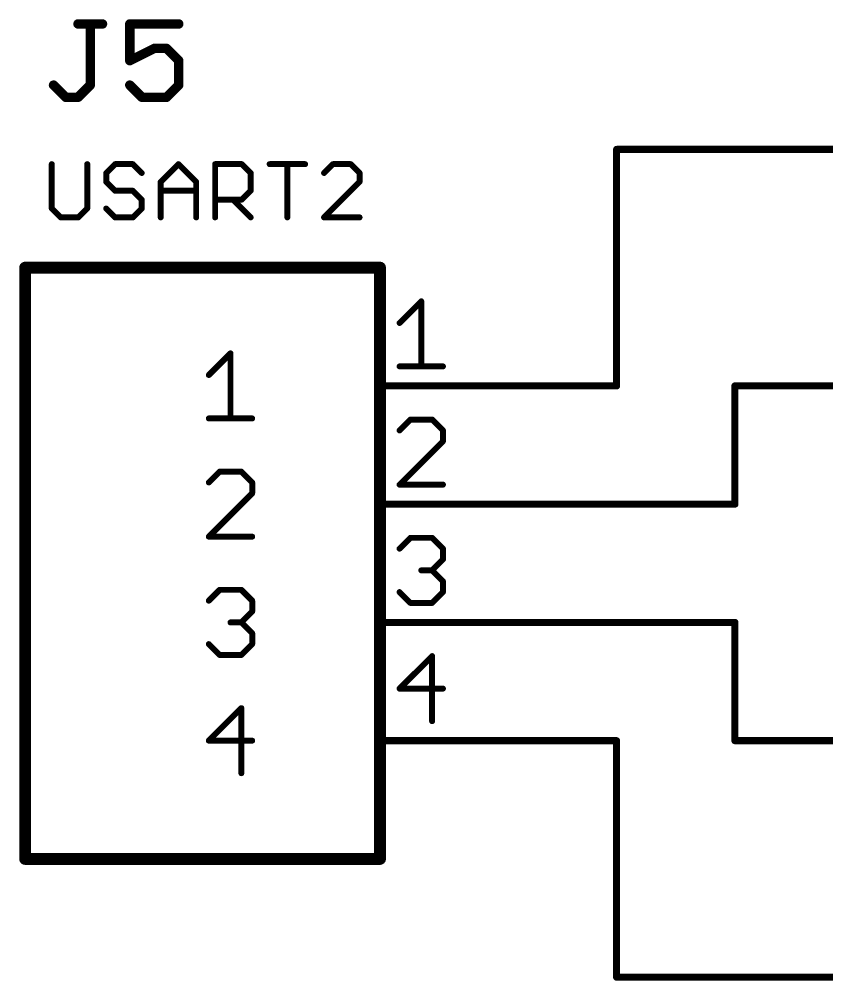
# Model space of a CAD drawing. Extents: x 0 to 388, y 0 to 261.
# Drawn here: x 304.67 to 322.01, y 187.88 to 208.54 of the extents above; entities that cross this region are included whole.
import ezdxf

# ---------------------------------------------------------------- set-up
doc = ezdxf.new("R2010")
doc.units = 0
for name, color, linetype in [('91', 94, 'CONTINUOUS'), ('94', 14, 'CONTINUOUS'), ('95', 251, 'CONTINUOUS'), ('96', 251, 'CONTINUOUS')]:
    doc.layers.add(name, color=color, linetype=linetype)

msp = doc.modelspace()

# ---------------------------------------------------------------- linework, layer by layer
at = {"layer": '91', "const_width": 0.1524}
for points in [[(317.5, 200.66), (317.5, 205.74)], [(317.5, 205.74), (322.58, 205.74)], [(314.96, 200.66), (317.5, 200.66)], [(320.04, 198.12), (320.04, 200.66)], [(320.04, 200.66), (322.58, 200.66)], [(314.96, 198.12), (320.04, 198.12)], [(314.96, 195.58), (320.04, 195.58)], [(320.04, 195.58), (320.04, 193.04)], [(314.96, 193.04), (317.5, 193.04)], [(317.5, 193.04), (317.5, 187.96)], [(320.04, 193.04), (322.58, 193.04)], [(317.5, 187.96), (322.58, 187.96)]]:
    msp.add_lwpolyline(points, dxfattribs=at)
at = {"layer": '91', "const_width": 0.0762}
for points in [[(317.5381, 205.74, 1), (317.4619, 205.74)], [(317.5, 205.7781, 1), (317.5, 205.7019)], [(314.96, 200.6981, 1), (314.96, 200.6219)], [(317.5, 200.6219, 1), (317.5, 200.6981)], [(320.0781, 200.66, 1), (320.0019, 200.66)], [(320.04, 200.6981, 1), (320.04, 200.6219)], [(317.4619, 200.66, 1), (317.5381, 200.66)], [(314.96, 198.1581, 1), (314.96, 198.0819)], [(320.0019, 198.12, 1), (320.0781, 198.12)], [(320.04, 198.0819, 1), (320.04, 198.1581)], [(314.96, 195.6181, 1), (314.96, 195.5419)], [(320.0781, 195.58, 1), (320.0019, 195.58)], [(320.04, 195.5419, 1), (320.04, 195.6181)], [(314.96, 193.0781, 1), (314.96, 193.0019)], [(317.5381, 193.04, 1), (317.4619, 193.04)], [(317.5, 193.0019, 1), (317.5, 193.0781)], [(320.04, 193.0781, 1), (320.04, 193.0019)], [(320.0019, 193.04, 1), (320.0781, 193.04)], [(317.5, 187.9981, 1), (317.5, 187.9219)], [(317.4619, 187.96, 1), (317.5381, 187.96)]]:
    msp.add_lwpolyline(points, format="xyb", dxfattribs=at)
at = {"layer": '94'}
for points, const_width in [([(304.8, 190.5), (304.8, 203.2)], 0.254), ([(304.8, 203.2), (312.42, 203.2)], 0.254), ([(312.42, 203.2), (312.42, 190.5)], 0.254), ([(314.96, 200.66), (312.42, 200.66)], 0.1524), ([(314.96, 198.12), (312.42, 198.12)], 0.1524), ([(314.96, 195.58), (312.42, 195.58)], 0.1524), ([(314.96, 193.04), (312.42, 193.04)], 0.1524), ([(312.42, 190.5), (304.8, 190.5)], 0.254)]:
    msp.add_lwpolyline(points, dxfattribs=dict(at, const_width=const_width))
for points, const_width in [([(304.8635, 203.2, 1), (304.7365, 203.2)], 0.127), ([(304.8, 203.2635, 1), (304.8, 203.1365)], 0.127), ([(312.4835, 203.2, 1), (312.3565, 203.2)], 0.127), ([(312.42, 203.1365, 1), (312.42, 203.2635)], 0.127), ([(312.42, 200.6981, 1), (312.42, 200.6219)], 0.0762), ([(314.96, 200.6219, 1), (314.96, 200.6981)], 0.0762), ([(312.42, 198.1581, 1), (312.42, 198.0819)], 0.0762), ([(314.96, 198.0819, 1), (314.96, 198.1581)], 0.0762), ([(312.42, 195.6181, 1), (312.42, 195.5419)], 0.0762), ([(314.96, 195.5419, 1), (314.96, 195.6181)], 0.0762), ([(312.42, 193.0781, 1), (312.42, 193.0019)], 0.0762), ([(314.96, 193.0019, 1), (314.96, 193.0781)], 0.0762), ([(304.8, 190.5635, 1), (304.8, 190.4365)], 0.127), ([(312.42, 190.4365, 1), (312.42, 190.5635)], 0.127), ([(304.7365, 190.5, 1), (304.8635, 190.5)], 0.127), ([(312.3565, 190.5, 1), (312.4835, 190.5)], 0.127)]:
    msp.add_lwpolyline(points, format="xyb", dxfattribs=dict(at, const_width=const_width))
at = {"layer": '95'}
for points, const_width in [([(305.935, 208.4337), (306.4604, 208.4337)], 0.2032), ([(306.1977, 207.1203), (306.1977, 208.4337)], 0.2032), ([(308.0975, 208.4337), (307.0468, 208.4337)], 0.2032), ([(307.0468, 208.4337), (307.0468, 207.6457)], 0.2032), ([(307.0468, 207.6457), (307.5721, 207.9084)], 0.2032), ([(307.5721, 207.9084), (307.8348, 207.9084)], 0.2032), ([(307.8348, 207.9084), (308.0975, 207.6457)], 0.2032), ([(308.0975, 207.6457), (308.0975, 207.1203)], 0.2032), ([(305.4096, 207.1203), (305.6723, 206.8576)], 0.2032), ([(305.935, 206.8576), (306.1977, 207.1203)], 0.2032), ([(307.3094, 206.8576), (307.0468, 207.1203)], 0.2032), ([(308.0975, 207.1203), (307.8348, 206.8576)], 0.2032), ([(305.6723, 206.8576), (305.935, 206.8576)], 0.2032), ([(307.8348, 206.8576), (307.3094, 206.8576)], 0.2032), ([(312.8391, 202.0112), (313.3052, 202.4773)], 0.127), ([(313.3052, 202.4773), (313.3052, 201.0791)], 0.127), ([(308.7434, 200.8936), (309.2095, 201.3597)], 0.127), ([(309.2095, 201.3597), (309.2095, 199.9615)], 0.127), ([(312.8391, 201.0791), (313.7712, 201.0791)], 0.127), ([(308.7434, 199.9615), (309.6755, 199.9615)], 0.127), ([(313.0721, 199.9373), (312.8391, 199.7043)], 0.127), ([(313.5382, 199.9373), (313.0721, 199.9373)], 0.127), ([(313.7712, 199.7043), (313.5382, 199.9373)], 0.127), ([(313.7712, 199.4712), (313.7712, 199.7043)], 0.127), ([(312.8391, 198.5391), (313.7712, 199.4712)], 0.127), ([(308.9765, 198.8197), (308.7434, 198.5867)], 0.127), ([(309.4425, 198.8197), (308.9765, 198.8197)], 0.127), ([(309.6755, 198.5867), (309.4425, 198.8197)], 0.127), ([(309.6755, 198.3536), (309.6755, 198.5867)], 0.127), ([(313.7712, 198.5391), (312.8391, 198.5391)], 0.127), ([(308.7434, 197.4215), (309.6755, 198.3536)], 0.127), ([(309.6755, 197.4215), (308.7434, 197.4215)], 0.127), ([(312.8391, 197.1643), (313.0721, 197.3973)], 0.127), ([(313.0721, 197.3973), (313.5382, 197.3973)], 0.127), ([(313.5382, 197.3973), (313.7712, 197.1643)], 0.127), ([(313.7712, 197.1643), (313.7712, 196.9312)], 0.127), ([(313.7712, 196.9312), (313.5382, 196.6982)], 0.127), ([(313.5382, 196.6982), (313.3052, 196.6982)], 0.127), ([(313.5382, 196.6982), (313.7712, 196.4652)], 0.127), ([(313.7712, 196.4652), (313.7712, 196.2321)], 0.127), ([(308.7434, 196.0467), (308.9765, 196.2797)], 0.127), ([(308.9765, 196.2797), (309.4425, 196.2797)], 0.127), ([(309.4425, 196.2797), (309.6755, 196.0467)], 0.127), ([(313.0721, 195.9991), (312.8391, 196.2321)], 0.127), ([(313.7712, 196.2321), (313.5382, 195.9991)], 0.127), ([(309.6755, 196.0467), (309.6755, 195.8136)], 0.127), ([(313.5382, 195.9991), (313.0721, 195.9991)], 0.127), ([(309.6755, 195.8136), (309.4425, 195.5806)], 0.127), ([(309.4425, 195.5806), (309.2095, 195.5806)], 0.127), ([(309.4425, 195.5806), (309.6755, 195.3476)], 0.127), ([(309.6755, 195.3476), (309.6755, 195.1145)], 0.127), ([(308.9765, 194.8815), (308.7434, 195.1145)], 0.127), ([(309.6755, 195.1145), (309.4425, 194.8815)], 0.127), ([(309.4425, 194.8815), (308.9765, 194.8815)], 0.127), ([(313.5382, 194.8573), (312.8391, 194.1582)], 0.127), ([(313.5382, 193.4591), (313.5382, 194.8573)], 0.127), ([(312.8391, 194.1582), (313.7712, 194.1582)], 0.127), ([(309.4425, 193.7397), (308.7434, 193.0406)], 0.127), ([(309.4425, 192.3415), (309.4425, 193.7397)], 0.127), ([(308.7434, 193.0406), (309.6755, 193.0406)], 0.127)]:
    msp.add_lwpolyline(points, dxfattribs=dict(at, const_width=const_width))
for points, const_width in [([(305.935, 208.4845, 1), (305.935, 208.3829)], 0.1016), ([(306.2485, 208.4337, 1), (306.1469, 208.4337)], 0.1016), ([(306.4604, 208.3829, 1), (306.4604, 208.4845)], 0.1016), ([(307.0468, 208.4845, 1), (307.0468, 208.3829)], 0.1016), ([(307.0976, 208.4337, 1), (306.996, 208.4337)], 0.1016), ([(308.0975, 208.3829, 1), (308.0975, 208.4845)], 0.1016), ([(307.5721, 207.9592, 1), (307.5721, 207.8576)], 0.1016), ([(307.5949, 207.8629, 1), (307.5494, 207.9538)], 0.1016), ([(307.8707, 207.9443, 1), (307.7989, 207.8724)], 0.1016), ([(307.8348, 207.8576, 1), (307.8348, 207.9592)], 0.1016), ([(307.024, 207.6911, 1), (307.0695, 207.6002)], 0.1016), ([(306.996, 207.6457, 1), (307.0976, 207.6457)], 0.1016), ([(308.1483, 207.6457, 1), (308.0467, 207.6457)], 0.1016), ([(308.0616, 207.6098, 1), (308.1334, 207.6816)], 0.1016), ([(305.4455, 207.1562, 1), (305.3737, 207.0844)], 0.1016), ([(306.1469, 207.1203, 1), (306.2485, 207.1203)], 0.1016), ([(306.2336, 207.0844, 1), (306.1618, 207.1562)], 0.1016), ([(307.0827, 207.1562, 1), (307.0108, 207.0844)], 0.1016), ([(308.0467, 207.1203, 1), (308.1483, 207.1203)], 0.1016), ([(308.1334, 207.0844, 1), (308.0616, 207.1562)], 0.1016), ([(305.6723, 206.9084, 1), (305.6723, 206.8068)], 0.1016), ([(305.6364, 206.8217, 1), (305.7082, 206.8935)], 0.1016), ([(305.8991, 206.8935, 1), (305.9709, 206.8217)], 0.1016), ([(305.935, 206.8068, 1), (305.935, 206.9084)], 0.1016), ([(307.3094, 206.9084, 1), (307.3094, 206.8068)], 0.1016), ([(307.2735, 206.8217, 1), (307.3454, 206.8935)], 0.1016), ([(307.7989, 206.8935, 1), (307.8707, 206.8217)], 0.1016), ([(307.8348, 206.8068, 1), (307.8348, 206.9084)], 0.1016), ([(313.3369, 202.4773, 1), (313.2734, 202.4773)], 0.0635), ([(313.3276, 202.4548, 1), (313.2827, 202.4997)], 0.0635), ([(312.8166, 202.0337, 1), (312.8616, 201.9888)], 0.0635), ([(309.2412, 201.3597, 1), (309.1777, 201.3597)], 0.0635), ([(309.2319, 201.3372, 1), (309.187, 201.3821)], 0.0635), ([(308.721, 200.9161, 1), (308.7659, 200.8712)], 0.0635), ([(312.8391, 201.1108, 1), (312.8391, 201.0474)], 0.0635), ([(313.2734, 201.0791, 1), (313.3369, 201.0791)], 0.0635), ([(313.7712, 201.0474, 1), (313.7712, 201.1108)], 0.0635), ([(308.7434, 199.9932, 1), (308.7434, 199.9298)], 0.0635), ([(309.1777, 199.9615, 1), (309.2412, 199.9615)], 0.0635), ([(309.6755, 199.9298, 1), (309.6755, 199.9932)], 0.0635), ([(313.0721, 199.969, 1), (313.0721, 199.9055)], 0.0635), ([(313.0946, 199.9148, 1), (313.0497, 199.9597)], 0.0635), ([(313.5606, 199.9597, 1), (313.5157, 199.9148)], 0.0635), ([(313.5382, 199.9055, 1), (313.5382, 199.969)], 0.0635), ([(312.8166, 199.7267, 1), (312.8616, 199.6818)], 0.0635), ([(313.803, 199.7043, 1), (313.7395, 199.7043)], 0.0635), ([(313.7488, 199.6818, 1), (313.7937, 199.7267)], 0.0635), ([(313.7395, 199.4712, 1), (313.803, 199.4712)], 0.0635), ([(313.7937, 199.4488, 1), (313.7488, 199.4937)], 0.0635), ([(308.9765, 198.8514, 1), (308.9765, 198.7879)], 0.0635), ([(308.9989, 198.7972, 1), (308.954, 198.8421)], 0.0635), ([(309.465, 198.8421, 1), (309.4201, 198.7972)], 0.0635), ([(309.4425, 198.7879, 1), (309.4425, 198.8514)], 0.0635), ([(308.721, 198.6091, 1), (308.7659, 198.5642)], 0.0635), ([(309.7073, 198.5867, 1), (309.6438, 198.5867)], 0.0635), ([(309.6531, 198.5642, 1), (309.698, 198.6091)], 0.0635), ([(312.8166, 198.5616, 1), (312.8616, 198.5166)], 0.0635), ([(312.8391, 198.5709, 1), (312.8391, 198.5074)], 0.0635), ([(313.7712, 198.5074, 1), (313.7712, 198.5709)], 0.0635), ([(309.6438, 198.3536, 1), (309.7073, 198.3536)], 0.0635), ([(309.698, 198.3312, 1), (309.6531, 198.3761)], 0.0635), ([(308.721, 197.444, 1), (308.7659, 197.399)], 0.0635), ([(308.7434, 197.4532, 1), (308.7434, 197.3898)], 0.0635), ([(309.6755, 197.3898, 1), (309.6755, 197.4532)], 0.0635), ([(313.0721, 197.429, 1), (313.0721, 197.3655)], 0.0635), ([(313.0946, 197.3748, 1), (313.0497, 197.4197)], 0.0635), ([(313.5606, 197.4197, 1), (313.5157, 197.3748)], 0.0635), ([(313.5382, 197.3655, 1), (313.5382, 197.429)], 0.0635), ([(313.803, 197.1643, 1), (313.7395, 197.1643)], 0.0635), ([(312.8166, 197.1867, 1), (312.8616, 197.1418)], 0.0635), ([(313.7488, 197.1418, 1), (313.7937, 197.1867)], 0.0635), ([(313.7395, 196.9312, 1), (313.803, 196.9312)], 0.0635), ([(313.7937, 196.9088, 1), (313.7488, 196.9537)], 0.0635), ([(313.3052, 196.7299, 1), (313.3052, 196.6664)], 0.0635), ([(313.5606, 196.7206, 1), (313.5157, 196.6757)], 0.0635), ([(313.5157, 196.7206, 1), (313.5606, 196.6757)], 0.0635), ([(313.5382, 196.6664, 1), (313.5382, 196.7299)], 0.0635), ([(313.803, 196.4652, 1), (313.7395, 196.4652)], 0.0635), ([(313.7488, 196.4427, 1), (313.7937, 196.4876)], 0.0635), ([(308.9765, 196.3114, 1), (308.9765, 196.2479)], 0.0635), ([(308.9989, 196.2572, 1), (308.954, 196.3021)], 0.0635), ([(309.465, 196.3021, 1), (309.4201, 196.2572)], 0.0635), ([(309.4425, 196.2479, 1), (309.4425, 196.3114)], 0.0635), ([(312.8616, 196.2546, 1), (312.8166, 196.2097)], 0.0635), ([(313.7395, 196.2321, 1), (313.803, 196.2321)], 0.0635), ([(313.7937, 196.2097, 1), (313.7488, 196.2546)], 0.0635), ([(308.721, 196.0691, 1), (308.7659, 196.0242)], 0.0635), ([(309.7073, 196.0467, 1), (309.6438, 196.0467)], 0.0635), ([(309.6531, 196.0242, 1), (309.698, 196.0691)], 0.0635), ([(313.0721, 196.0308, 1), (313.0721, 195.9674)], 0.0635), ([(313.0497, 195.9766, 1), (313.0946, 196.0216)], 0.0635), ([(313.5157, 196.0216, 1), (313.5606, 195.9766)], 0.0635), ([(313.5382, 195.9674, 1), (313.5382, 196.0308)], 0.0635), ([(309.6438, 195.8136, 1), (309.7073, 195.8136)], 0.0635), ([(309.698, 195.7912, 1), (309.6531, 195.8361)], 0.0635), ([(309.2095, 195.6123, 1), (309.2095, 195.5488)], 0.0635), ([(309.465, 195.603, 1), (309.4201, 195.5581)], 0.0635), ([(309.4201, 195.603, 1), (309.465, 195.5581)], 0.0635), ([(309.4425, 195.5488, 1), (309.4425, 195.6123)], 0.0635), ([(309.7073, 195.3476, 1), (309.6438, 195.3476)], 0.0635), ([(309.6531, 195.3251, 1), (309.698, 195.37)], 0.0635), ([(308.7659, 195.137, 1), (308.721, 195.0921)], 0.0635), ([(309.698, 195.0921, 1), (309.6531, 195.137)], 0.0635), ([(309.6438, 195.1145, 1), (309.7073, 195.1145)], 0.0635), ([(308.9765, 194.9133, 1), (308.9765, 194.8498)], 0.0635), ([(308.954, 194.859, 1), (308.9989, 194.904)], 0.0635), ([(309.4201, 194.904, 1), (309.465, 194.859)], 0.0635), ([(309.4425, 194.8498, 1), (309.4425, 194.9133)], 0.0635), ([(313.5699, 194.8573, 1), (313.5064, 194.8573)], 0.0635), ([(313.5606, 194.8348, 1), (313.5157, 194.8797)], 0.0635), ([(312.8391, 194.1899, 1), (312.8391, 194.1264)], 0.0635), ([(312.8166, 194.1806, 1), (312.8616, 194.1357)], 0.0635), ([(313.7712, 194.1264, 1), (313.7712, 194.1899)], 0.0635), ([(309.4743, 193.7397, 1), (309.4108, 193.7397)], 0.0635), ([(309.465, 193.7172, 1), (309.4201, 193.7621)], 0.0635), ([(313.5064, 193.4591, 1), (313.5699, 193.4591)], 0.0635), ([(308.7434, 193.0723, 1), (308.7434, 193.0088)], 0.0635), ([(308.721, 193.063, 1), (308.7659, 193.0181)], 0.0635), ([(309.6755, 193.0088, 1), (309.6755, 193.0723)], 0.0635), ([(309.4108, 192.3415, 1), (309.4743, 192.3415)], 0.0635)]:
    msp.add_lwpolyline(points, format="xyb", dxfattribs=dict(at, const_width=const_width))
at = {"layer": '96', "const_width": 0.127}
for points in [[(305.3715, 205.4235), (305.3715, 204.4702)], [(306.1342, 204.4702), (306.1342, 205.4235)], [(306.7316, 205.4235), (306.5409, 205.2328)], [(307.1129, 205.4235), (306.7316, 205.4235)], [(307.3035, 205.2328), (307.1129, 205.4235)], [(307.7103, 205.0422), (308.0916, 205.4235)], [(308.0916, 205.4235), (308.4729, 205.0422)], [(308.8797, 204.2795), (308.8797, 205.4235)], [(308.8797, 205.4235), (309.4517, 205.4235)], [(309.4517, 205.4235), (309.6423, 205.2328)], [(310.0491, 205.4235), (310.8117, 205.4235)], [(310.4304, 204.2795), (310.4304, 205.4235)], [(311.4091, 205.4235), (311.2185, 205.2328)], [(311.7905, 205.4235), (311.4091, 205.4235)], [(311.9811, 205.2328), (311.7905, 205.4235)], [(306.5409, 205.2328), (306.5409, 205.0422)], [(309.6423, 205.2328), (309.6423, 204.8515)], [(311.9811, 205.0422), (311.9811, 205.2328)], [(306.5409, 205.0422), (306.7316, 204.8515)], [(307.7103, 204.2795), (307.7103, 205.0422)], [(308.4729, 205.0422), (308.4729, 204.2795)], [(311.2185, 204.2795), (311.9811, 205.0422)], [(306.7316, 204.8515), (307.1129, 204.8515)], [(307.1129, 204.8515), (307.3035, 204.6608)], [(307.7103, 204.8515), (308.4729, 204.8515)], [(309.6423, 204.8515), (309.4517, 204.6608)], [(307.3035, 204.6608), (307.3035, 204.4702)], [(309.4517, 204.6608), (308.8797, 204.6608)], [(309.261, 204.6608), (309.6423, 204.2795)], [(305.3715, 204.4702), (305.5622, 204.2795)], [(305.9435, 204.2795), (306.1342, 204.4702)], [(306.7316, 204.2795), (306.5409, 204.4702)], [(307.3035, 204.4702), (307.1129, 204.2795)], [(305.5622, 204.2795), (305.9435, 204.2795)], [(307.1129, 204.2795), (306.7316, 204.2795)], [(311.9811, 204.2795), (311.2185, 204.2795)]]:
    msp.add_lwpolyline(points, dxfattribs=at)
at = {"layer": '96', "const_width": 0.0635}
for points in [[(305.4033, 205.4235, 1), (305.3398, 205.4235)], [(306.1659, 205.4235, 1), (306.1024, 205.4235)], [(306.7316, 205.4552, 1), (306.7316, 205.3917)], [(306.754, 205.401, 1), (306.7091, 205.4459)], [(307.1353, 205.4459, 1), (307.0904, 205.401)], [(307.1129, 205.3917, 1), (307.1129, 205.4552)], [(308.1141, 205.4459, 1), (308.0692, 205.401)], [(308.1141, 205.401, 1), (308.0692, 205.4459)], [(308.9114, 205.4235, 1), (308.8479, 205.4235)], [(308.8797, 205.4552, 1), (308.8797, 205.3917)], [(309.4741, 205.4459, 1), (309.4292, 205.401)], [(309.4517, 205.3917, 1), (309.4517, 205.4552)], [(310.0491, 205.4552, 1), (310.0491, 205.3917)], [(310.4622, 205.4235, 1), (310.3987, 205.4235)], [(310.8117, 205.3917, 1), (310.8117, 205.4552)], [(311.4091, 205.4552, 1), (311.4091, 205.3917)], [(311.4316, 205.401, 1), (311.3867, 205.4459)], [(311.8129, 205.4459, 1), (311.768, 205.401)], [(311.7905, 205.3917, 1), (311.7905, 205.4552)], [(306.5726, 205.2328, 1), (306.5091, 205.2328)], [(306.5184, 205.2553, 1), (306.5633, 205.2104)], [(307.2811, 205.2104, 1), (307.326, 205.2553)], [(309.6741, 205.2328, 1), (309.6106, 205.2328)], [(309.6199, 205.2104, 1), (309.6648, 205.2553)], [(311.196, 205.2553, 1), (311.2409, 205.2104)], [(312.0129, 205.2328, 1), (311.9494, 205.2328)], [(311.9587, 205.2104, 1), (312.0036, 205.2553)], [(306.5633, 205.0646, 1), (306.5184, 205.0197)], [(306.5091, 205.0422, 1), (306.5726, 205.0422)], [(307.742, 205.0422, 1), (307.6785, 205.0422)], [(307.6878, 205.0646, 1), (307.7327, 205.0197)], [(308.5047, 205.0422, 1), (308.4412, 205.0422)], [(308.4505, 205.0197, 1), (308.4954, 205.0646)], [(311.9494, 205.0422, 1), (312.0129, 205.0422)], [(312.0036, 205.0197, 1), (311.9587, 205.0646)], [(306.7316, 204.8832, 1), (306.7316, 204.8197)], [(306.7091, 204.829, 1), (306.754, 204.8739)], [(307.1353, 204.8739, 1), (307.0904, 204.829)], [(307.1129, 204.8197, 1), (307.1129, 204.8832)], [(307.7103, 204.8832, 1), (307.7103, 204.8197)], [(308.4729, 204.8197, 1), (308.4729, 204.8832)], [(309.6106, 204.8515, 1), (309.6741, 204.8515)], [(309.6648, 204.829, 1), (309.6199, 204.8739)], [(307.3353, 204.6608, 1), (307.2718, 204.6608)], [(307.2811, 204.6384, 1), (307.326, 204.6833)], [(308.8797, 204.6926, 1), (308.8797, 204.6291)], [(309.2835, 204.6833, 1), (309.2386, 204.6384)], [(309.4292, 204.6833, 1), (309.4741, 204.6384)], [(309.4517, 204.6291, 1), (309.4517, 204.6926)], [(305.394, 204.4926, 1), (305.349, 204.4477)], [(305.3398, 204.4702, 1), (305.4033, 204.4702)], [(306.1024, 204.4702, 1), (306.1659, 204.4702)], [(306.1566, 204.4477, 1), (306.1117, 204.4926)], [(306.5633, 204.4926, 1), (306.5184, 204.4477)], [(307.2718, 204.4702, 1), (307.3353, 204.4702)], [(307.326, 204.4477, 1), (307.2811, 204.4926)], [(305.5622, 204.3113, 1), (305.5622, 204.2478)], [(305.5397, 204.257, 1), (305.5846, 204.302)], [(305.921, 204.302, 1), (305.9659, 204.257)], [(305.9435, 204.2478, 1), (305.9435, 204.3113)], [(306.7316, 204.3113, 1), (306.7316, 204.2478)], [(306.7091, 204.257, 1), (306.754, 204.302)], [(307.0904, 204.302, 1), (307.1353, 204.257)], [(307.1129, 204.2478, 1), (307.1129, 204.3113)], [(307.6785, 204.2795, 1), (307.742, 204.2795)], [(308.4412, 204.2795, 1), (308.5047, 204.2795)], [(308.8479, 204.2795, 1), (308.9114, 204.2795)], [(309.6199, 204.257, 1), (309.6648, 204.302)], [(310.3987, 204.2795, 1), (310.4622, 204.2795)], [(311.196, 204.302, 1), (311.2409, 204.257)], [(311.2185, 204.3113, 1), (311.2185, 204.2478)], [(311.9811, 204.2478, 1), (311.9811, 204.3113)]]:
    msp.add_lwpolyline(points, format="xyb", dxfattribs=at)

doc.saveas('drawing.dxf')
